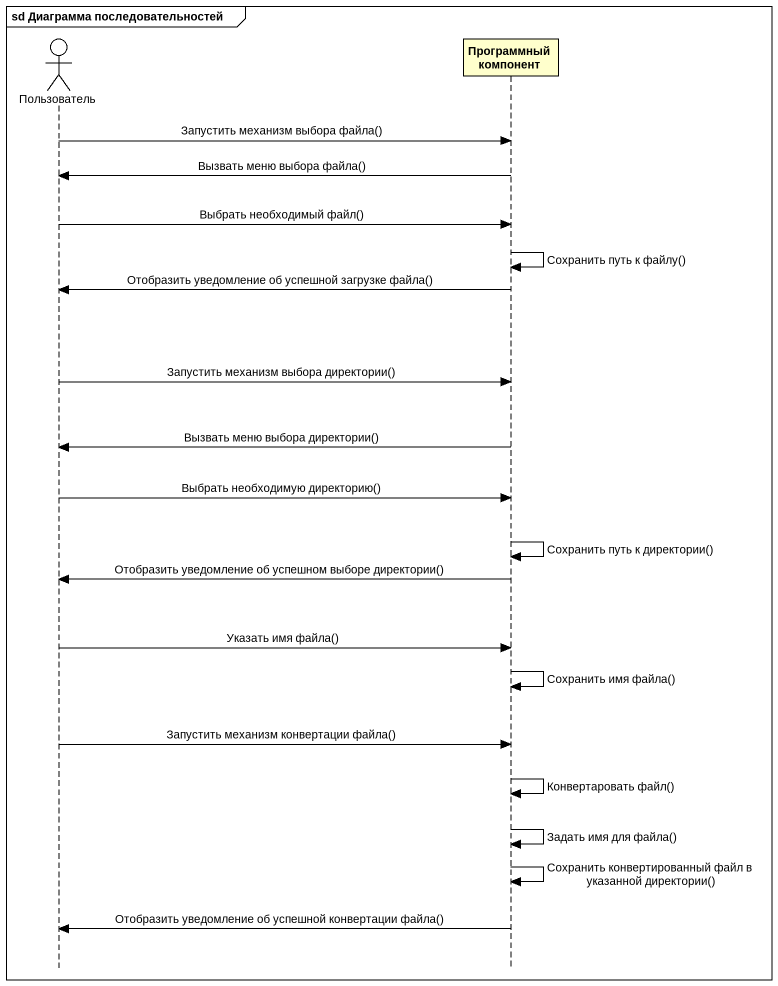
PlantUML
@startuml
mainframe sd Диаграмма последовательностей
hide footbox
actor Пользователь
participant "Программный компонент" as Программный_компонент

Пользователь -> Программный_компонент : Запустить механизм выбора файла()
Программный_компонент -> Пользователь : Вызвать меню выбора файла()
Пользователь -> Программный_компонент : Выбрать необходимый файл()
Программный_компонент -> Программный_компонент : Сохранить путь к файлу()
Программный_компонент -> Пользователь : Отобразить уведомление об успешной загрузке файла()
Пользователь -> Программный_компонент : Запустить механизм выбора директории()
Программный_компонент -> Пользователь : Вызвать меню выбора директории()
Пользователь -> Программный_компонент : Выбрать необходимую директорию()
Программный_компонент -> Программный_компонент : Сохранить путь к директории()
Программный_компонент -> Пользователь : Отобразить уведомление об успешном выборе директории()
Пользователь -> Программный_компонент : Указать имя файла()
Программный_компонент -> Программный_компонент : Сохранить имя файла()
Пользователь -> Программный_компонент : Запустить механизм конвертации файла()
Программный_компонент -> Программный_компонент : Конвертаровать файл()
Программный_компонент -> Программный_компонент : Задать имя для файла()
Программный_компонент -> Программный_компонент : Сохранить конвертированный файл в указанной директории()
Программный_компонент -> Пользователь : Отобразить уведомление об успешной конвертации файла()
@enduml
